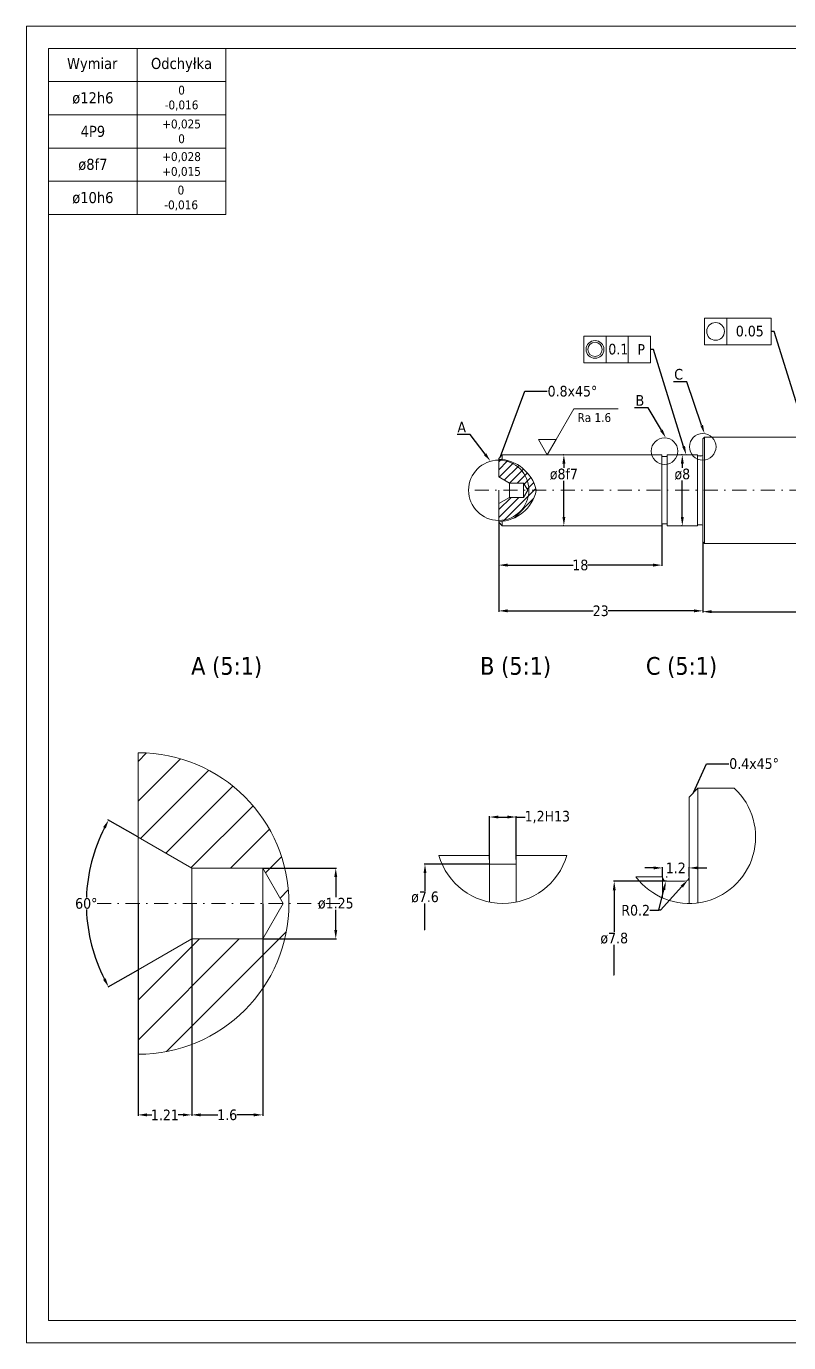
# Model space of a CAD drawing. Header units: millimetres. Extents: x 651 to 8859, y -354 to 894.
# Drawn here: x 1463.6 to 1635.5, y -354.2 to -57.2 of the extents above; entities that cross this region are included whole.
import ezdxf
from ezdxf import colors
from ezdxf.entities.mleader import LeaderData, LeaderLine
from ezdxf.math import Vec2, Vec3

# ---------------------------------------------------------------- set-up
doc = ezdxf.new("R2010")
doc.units = ezdxf.units.MM
doc.linetypes.add('DASHDOT2', pattern=[12.7, 6.35, -3.175, 0, -3.175])
doc.layers.get('0').update_dxf_attribs({"lineweight": 18})
for name, color, linetype, lineweight in [('gruba', 7, 'Continuous', 18), ('symetria', 7, 'DASHDOT2', 9), ('Widoczne (ISO)', 7, 'Continuous', 18), ('wymiarowanie', 7, 'Continuous', 9)]:
    doc.layers.add(name, color=color, linetype=linetype, lineweight=lineweight)
doc.styles.get("Standard").update_dxf_attribs({"font": 'tahoma.ttf'})
doc.dimstyles.new('Kopia nowy', dxfattribs={"dimtxt": 2.4, "dimasz": 2, "dimexe": 0.18, "dimexo": 0.0625, "dimgap": 0.09, "dimtad": 0, "dimtih": 1, "dimtoh": 1, "dimdec": 1, "dimlfac": 0.2, "dimzin": 0, "dimdsep": 46, "dimtxsty": 'Standard', "dimcen": 0.09, "dimadec": 0, "dimazin": 0, "dimtfac": 1, "dimtdec": 1, "dimtofl": 0, "dimtmove": 0, "dimatfit": 3, "dimfxl": 1, "dimtolj": 1, "dimtzin": 0, "dimarcsym": 0})
doc.dimstyles.new('nowy', dxfattribs={"dimtxt": 2.4, "dimasz": 2, "dimexe": 0.18, "dimexo": 0.0625, "dimgap": 0.09, "dimtad": 0, "dimtih": 1, "dimtoh": 1, "dimdec": 0, "dimlfac": 0.5, "dimzin": 0, "dimdsep": 46, "dimtxsty": 'Standard', "dimcen": 0.09, "dimadec": 0, "dimazin": 0, "dimtfac": 1, "dimtdec": 0, "dimtofl": 0, "dimtmove": 0, "dimatfit": 3, "dimfxl": 1, "dimtolj": 1, "dimtzin": 0, "dimarcsym": 0})

# ---------------------------------------------------------------- blocks, each defined once
blk = doc.blocks.new('*D444')
at = {"layer": 'Defpoints', "color": 0, "transparency": 16777216}
for p in [(1611.51, -153.84), (1611.51, -169.84), (1611.51, -169.84)]:
    blk.add_point(p, dxfattribs=at)
at = {"layer": 'wymiarowanie', "color": 0, "lineweight": -2, "transparency": 16777216}
for p, q in [((1611.45, -153.84), (1611.33, -153.84)), ((1611.51, -155.84), (1611.51, -156.8)), ((1611.51, -167.84), (1611.51, -159.67)), ((1611.45, -169.84), (1611.33, -169.84))]:
    blk.add_line(p, q, dxfattribs=at)
at = {"layer": 'wymiarowanie', "color": 0, "transparency": 16777216}
for points in [[(1611.17, -155.84), (1611.84, -155.84), (1611.51, -153.84)], [(1611.17, -167.84), (1611.84, -167.84), (1611.51, -169.84)]]:
    blk.add_solid(points, dxfattribs=at)
at = {"layer": 'wymiarowanie', "color": 0, "transparency": 16777216, "insert": (1611.51, -158.23), "char_height": 2.4, "attachment_point": 5}
blk.add_mtext('\\A1;ø8', dxfattribs=at)
blk = doc.blocks.new('*D449')
at = {"layer": 'Defpoints', "color": 0, "transparency": 16777216}
for p in [(1570.11, -169.04), (1616.11, -173.44), (1616.11, -189.05)]:
    blk.add_point(p, dxfattribs=at)
at = {"layer": 'wymiarowanie', "color": 0, "lineweight": -2, "transparency": 16777216}
for p, q in [((1570.11, -169.1), (1570.11, -189.23)), ((1616.11, -173.5), (1616.11, -189.23)), ((1572.11, -189.05), (1591.4, -189.05)), ((1614.11, -189.05), (1594.82, -189.05))]:
    blk.add_line(p, q, dxfattribs=at)
at = {"layer": 'wymiarowanie', "color": 0, "transparency": 16777216}
for points in [[(1572.11, -188.71), (1572.11, -189.38), (1570.11, -189.05)], [(1614.11, -188.71), (1614.11, -189.38), (1616.11, -189.05)]]:
    blk.add_solid(points, dxfattribs=at)
at = {"layer": 'wymiarowanie', "color": 0, "transparency": 16777216, "insert": (1593.11, -189.05), "char_height": 2.4, "attachment_point": 5}
blk.add_mtext('\\A1;23', dxfattribs=at)
blk = doc.blocks.new('*D450')
at = {"layer": 'Defpoints', "color": 0, "transparency": 16777216}
for p in [(1696.11, -172.24), (1616.11, -173.44), (1696.11, -189.23)]:
    blk.add_point(p, dxfattribs=at)
at = {"layer": 'wymiarowanie', "color": 0, "lineweight": -2, "transparency": 16777216}
for p, q in [((1616.11, -173.5), (1616.11, -189.41)), ((1696.11, -172.3), (1696.11, -189.41)), ((1618.11, -189.23), (1654.32, -189.23)), ((1694.11, -189.23), (1657.9, -189.23))]:
    blk.add_line(p, q, dxfattribs=at)
at = {"layer": 'wymiarowanie', "color": 0, "transparency": 16777216}
for points in [[(1618.11, -188.9), (1618.11, -189.57), (1616.11, -189.23)], [(1694.11, -188.9), (1694.11, -189.57), (1696.11, -189.23)]]:
    blk.add_solid(points, dxfattribs=at)
at = {"layer": 'wymiarowanie', "color": 0, "transparency": 16777216, "insert": (1656.11, -189.23), "char_height": 2.4, "attachment_point": 5}
blk.add_mtext('\\A1;40', dxfattribs=at)
blk = doc.blocks.new('*D451')
at = {"layer": 'Defpoints', "color": 0, "ltscale": 0.5, "transparency": 16777216}
for p in [(1584.8, -153.84), (1584.8, -169.84), (1584.8, -169.84)]:
    blk.add_point(p, dxfattribs=at)
at = {"layer": 'wymiarowanie', "color": 0, "lineweight": -2, "ltscale": 0.5, "transparency": 16777216}
for p, q in [((1584.74, -153.84), (1584.62, -153.84)), ((1584.8, -155.84), (1584.8, -156.76)), ((1584.8, -167.84), (1584.8, -159.7)), ((1584.74, -169.84), (1584.62, -169.84))]:
    blk.add_line(p, q, dxfattribs=at)
at = {"layer": 'wymiarowanie', "color": 0, "ltscale": 0.5, "transparency": 16777216}
for points in [[(1584.47, -155.84), (1585.14, -155.84), (1584.8, -153.84)], [(1584.47, -167.84), (1585.14, -167.84), (1584.8, -169.84)]]:
    blk.add_solid(points, dxfattribs=at)
at = {"layer": 'wymiarowanie', "color": 0, "ltscale": 0.5, "transparency": 16777216, "insert": (1584.8, -158.23), "char_height": 2.4, "attachment_point": 5}
blk.add_mtext('\\A1;ø8f7', dxfattribs=at)
blk = doc.blocks.new('*D452')
at = {"layer": 'Defpoints', "color": 0, "transparency": 16777216}
for p in [(1574.04, -235.56), (1568.04, -245.22), (1574.04, -245.22)]:
    blk.add_point(p, dxfattribs=at)
at = {"layer": 'wymiarowanie', "color": 0, "lineweight": -2, "transparency": 16777216}
for p, q in [((1568.04, -245.16), (1568.04, -235.38)), ((1570.04, -235.56), (1572.04, -235.56)), ((1574.04, -245.16), (1574.04, -235.38)), ((1574.04, -235.56), (1576.04, -235.56))]:
    blk.add_line(p, q, dxfattribs=at)
at = {"layer": 'wymiarowanie', "color": 0, "transparency": 16777216}
for points in [[(1570.04, -235.23), (1570.04, -235.9), (1568.04, -235.56)], [(1572.04, -235.23), (1572.04, -235.9), (1574.04, -235.56)]]:
    blk.add_solid(points, dxfattribs=at)
at = {"layer": 'wymiarowanie', "color": 0, "transparency": 16777216, "insert": (1581.07, -235.56), "char_height": 2.4, "attachment_point": 5}
blk.add_mtext('\\A1;1,2H13', dxfattribs=at)
blk = doc.blocks.new('*D453')
at = {"layer": 'Defpoints', "color": 0, "transparency": 16777216}
for p in [(1553.48, -246.22), (1568.04, -246.22), (1553.48, -261)]:
    blk.add_point(p, dxfattribs=at)
at = {"layer": 'wymiarowanie', "color": 0, "lineweight": -2, "transparency": 16777216}
for p, q in [((1567.97, -246.22), (1553.3, -246.22)), ((1553.48, -248.22), (1553.48, -252.21)), ((1553.48, -261), (1553.48, -255.07)), ((1553.42, -261), (1553.3, -261))]:
    blk.add_line(p, q, dxfattribs=at)
at = {"layer": 'wymiarowanie', "color": 0, "transparency": 16777216}
blk.add_solid([(1553.15, -248.22), (1553.81, -248.22), (1553.48, -246.22)], dxfattribs=at)
at = {"layer": 'wymiarowanie', "color": 0, "transparency": 16777216, "insert": (1553.48, -253.64), "char_height": 2.4, "attachment_point": 5}
blk.add_mtext('\\A1;ø7.6', dxfattribs=at)
blk = doc.blocks.new('_None')
blk = doc.blocks.new('*D456')
at = {"layer": 'Defpoints', "color": 0, "transparency": 16777216}
for p in [(1596.16, -250.07), (1608.04, -250.07), (1596.16, -271.26)]:
    blk.add_point(p, dxfattribs=at)
at = {"layer": 'wymiarowanie', "color": 0, "lineweight": -2, "transparency": 16777216}
for p, q in [((1607.97, -250.07), (1595.98, -250.07)), ((1596.16, -252.07), (1596.16, -261.5)), ((1596.16, -271.26), (1596.16, -264.37)), ((1596.1, -271.26), (1595.98, -271.26))]:
    blk.add_line(p, q, dxfattribs=at)
at = {"layer": 'wymiarowanie', "color": 0, "transparency": 16777216}
blk.add_solid([(1595.83, -252.07), (1596.49, -252.07), (1596.16, -250.07)], dxfattribs=at)
at = {"layer": 'wymiarowanie', "color": 0, "transparency": 16777216, "insert": (1596.16, -262.94), "char_height": 2.4, "attachment_point": 5}
blk.add_mtext('\\A1;ø7.8', dxfattribs=at)
blk = doc.blocks.new('*D457')
at = {"layer": 'Defpoints', "color": 0, "transparency": 16777216}
for p in [(1516.88, -247.07), (1516.88, -263.07), (1533.36, -263.07)]:
    blk.add_point(p, dxfattribs=at)
at = {"layer": 'wymiarowanie', "color": 0, "lineweight": -2, "transparency": 16777216}
for p, q in [((1516.95, -247.07), (1533.54, -247.07)), ((1533.36, -249.07), (1533.36, -253.63)), ((1533.36, -261.07), (1533.36, -256.5)), ((1516.95, -263.07), (1533.54, -263.07))]:
    blk.add_line(p, q, dxfattribs=at)
at = {"layer": 'wymiarowanie', "color": 0, "transparency": 16777216}
for points in [[(1533.03, -249.07), (1533.69, -249.07), (1533.36, -247.07)], [(1533.03, -261.07), (1533.69, -261.07), (1533.36, -263.07)]]:
    blk.add_solid(points, dxfattribs=at)
at = {"layer": 'wymiarowanie', "color": 0, "transparency": 16777216, "insert": (1533.36, -255.07), "char_height": 2.4, "attachment_point": 5}
blk.add_mtext('\\A1;ø1.25', dxfattribs=at)
blk = doc.blocks.new('*D458')
at = {"layer": 'Defpoints', "color": 0, "transparency": 16777216}
for p in [(1488.78, -240.08), (1477.67, -248.53), (1500.88, -247.07), (1500.88, -263.07), (1488.78, -270.05)]:
    blk.add_point(p, dxfattribs=at)
at = {"layer": 'wymiarowanie', "color": 0, "lineweight": -2, "transparency": 16777216}
for p, q in [((1488.73, -240.05), (1481.99, -236.16)), ((1488.73, -270.08), (1481.99, -273.98))]:
    blk.add_line(p, q, dxfattribs=at)
for start, end in [(153.0446, 177.9612), (182.0388, 206.9554)]:
    blk.add_arc((1514.74, -255.07), 37.64, start, end, dxfattribs=at)
at = {"layer": 'wymiarowanie', "color": 0, "transparency": 16777216}
for points in [[(1480.89, -237.84), (1481.48, -238.16), (1482.14, -236.25)], [(1481.48, -271.97), (1480.89, -272.29), (1482.14, -273.89)]]:
    blk.add_solid(points, dxfattribs=at)
at = {"layer": 'wymiarowanie', "color": 0, "transparency": 16777216, "insert": (1477.1, -255.07), "char_height": 2.4, "attachment_point": 5}
blk.add_mtext('\\A1;60°', dxfattribs=at)
blk = doc.blocks.new('*D459')
at = {"layer": 'Defpoints', "color": 0, "transparency": 16777216}
for p in [(1488.78, -255.07), (1500.88, -255.07), (1500.88, -302.77)]:
    blk.add_point(p, dxfattribs=at)
at = {"layer": 'wymiarowanie', "color": 0, "lineweight": -2, "transparency": 16777216}
for p, q in [((1488.78, -255.13), (1488.78, -302.95)), ((1500.88, -255.13), (1500.88, -302.95)), ((1490.78, -302.77), (1491.86, -302.77)), ((1498.88, -302.77), (1497.81, -302.77))]:
    blk.add_line(p, q, dxfattribs=at)
at = {"layer": 'wymiarowanie', "color": 0, "transparency": 16777216}
for points in [[(1490.78, -302.43), (1490.78, -303.1), (1488.78, -302.77)], [(1498.88, -302.43), (1498.88, -303.1), (1500.88, -302.77)]]:
    blk.add_solid(points, dxfattribs=at)
at = {"layer": 'wymiarowanie', "color": 0, "transparency": 16777216, "insert": (1494.83, -302.77), "char_height": 2.4, "attachment_point": 5}
blk.add_mtext('\\A1;1.21', dxfattribs=at)
blk = doc.blocks.new('*D460')
at = {"layer": 'Defpoints', "color": 0, "transparency": 16777216}
for p in [(1570.11, -169.04), (1606.91, -169.44), (1606.91, -178.72)]:
    blk.add_point(p, dxfattribs=at)
at = {"layer": 'wymiarowanie', "color": 0, "lineweight": -2, "transparency": 16777216}
for p, q in [((1570.11, -169.1), (1570.11, -178.9)), ((1606.91, -169.5), (1606.91, -178.9)), ((1572.11, -178.72), (1586.86, -178.72)), ((1604.91, -178.72), (1590.16, -178.72))]:
    blk.add_line(p, q, dxfattribs=at)
at = {"layer": 'wymiarowanie', "color": 0, "transparency": 16777216}
for points in [[(1572.11, -178.39), (1572.11, -179.06), (1570.11, -178.72)], [(1604.91, -178.39), (1604.91, -179.06), (1606.91, -178.72)]]:
    blk.add_solid(points, dxfattribs=at)
at = {"layer": 'wymiarowanie', "color": 0, "transparency": 16777216, "insert": (1588.51, -178.72), "char_height": 2.4, "attachment_point": 5}
blk.add_mtext('\\A1;18', dxfattribs=at)
blk = doc.blocks.new('*D461')
at = {"layer": 'Defpoints', "color": 0, "transparency": 16777216}
for p in [(1500.88, -255.07), (1516.88, -255.07), (1516.88, -302.77)]:
    blk.add_point(p, dxfattribs=at)
at = {"layer": 'wymiarowanie', "color": 0, "lineweight": -2, "transparency": 16777216}
for p, q in [((1500.88, -255.13), (1500.88, -302.95)), ((1516.88, -255.13), (1516.88, -302.95)), ((1502.88, -302.77), (1506.73, -302.77)), ((1514.88, -302.77), (1511.04, -302.77))]:
    blk.add_line(p, q, dxfattribs=at)
at = {"layer": 'wymiarowanie', "color": 0, "transparency": 16777216}
for points in [[(1502.88, -302.43), (1502.88, -303.1), (1500.88, -302.77)], [(1514.88, -302.43), (1514.88, -303.1), (1516.88, -302.77)]]:
    blk.add_solid(points, dxfattribs=at)
at = {"layer": 'wymiarowanie', "color": 0, "transparency": 16777216, "insert": (1508.88, -302.77), "char_height": 2.4, "attachment_point": 5}
blk.add_mtext('\\A1;1.6', dxfattribs=at)
blk = doc.blocks.new('*D465')
at = {"layer": 'Defpoints', "color": 0, "transparency": 16777216}
for p in [(1607.04, -249.07), (1613.04, -247.05), (1613.04, -249.07)]:
    blk.add_point(p, dxfattribs=at)
at = {"layer": 'wymiarowanie', "color": 0, "lineweight": -2, "transparency": 16777216}
for p, q in [((1605.04, -247.05), (1603.04, -247.05)), ((1607.04, -249), (1607.04, -246.87)), ((1613.04, -249), (1613.04, -246.87)), ((1615.04, -247.05), (1617.04, -247.05))]:
    blk.add_line(p, q, dxfattribs=at)
at = {"layer": 'wymiarowanie', "color": 0, "transparency": 16777216}
for points in [[(1605.04, -246.71), (1605.04, -247.38), (1607.04, -247.05)], [(1615.04, -246.71), (1615.04, -247.38), (1613.04, -247.05)]]:
    blk.add_solid(points, dxfattribs=at)
at = {"layer": 'wymiarowanie', "color": 0, "transparency": 16777216, "insert": (1610.04, -247.05), "char_height": 2.4, "attachment_point": 5}
blk.add_mtext('\\A1;1.2', dxfattribs=at)
blk = doc.blocks.new('*D466')
at = {"layer": 'Defpoints', "color": 0, "transparency": 16777216}
for p in [(1608.04, -249.07), (1607.8, -250.04)]:
    blk.add_point(p, dxfattribs=at)
at = {"layer": 'wymiarowanie', "color": 0, "lineweight": -2, "transparency": 16777216}
for p, q in [((1607.95, -249.07), (1608.13, -249.07)), ((1608.04, -249.16), (1608.04, -248.98)), ((1606.21, -256.61), (1607.33, -251.98)), ((1604.21, -256.61), (1606.21, -256.61))]:
    blk.add_line(p, q, dxfattribs=at)
at = {"layer": 'wymiarowanie', "color": 0, "transparency": 16777216}
blk.add_solid([(1607.01, -251.9), (1607.66, -252.06), (1607.8, -250.04)], dxfattribs=at)
at = {"layer": 'wymiarowanie', "color": 0, "transparency": 16777216, "insert": (1600.99, -256.61), "char_height": 2.4, "attachment_point": 5}
blk.add_mtext('\\A1;R0.2', dxfattribs=at)

msp = doc.modelspace()

# ---------------------------------------------------------------- hatches: boundary and pattern name
at = {"layer": 'wymiarowanie'}
h = msp.add_hatch(dxfattribs=at)
h.set_pattern_fill('ANSI31', color=256, scale=0.4)
h.set_pattern_definition([(45, (1263.112, -458.8357), (-0.8980256, 0.8980256), [])])
h.paths.add_polyline_path([(1570.112, -155.032), (1570.112, -158.839), (1572.532, -160.236), (1575.732, -160.236), (1576.656, -161.836), (1576.916, -161.836, 0.4142136)])
h.paths.add_polyline_path([(1576.916, -161.836), (1576.656, -161.836), (1575.732, -163.436), (1572.532, -163.436), (1570.112, -164.833), (1570.112, -168.639, 0.4142136)], flags=17)
h.paths.add_polyline_path([(1578.575, -161.927, 0.0575693), (1578.584, -161.836), (1576.916, -161.836, -0.4142136), (1570.112, -168.639), (1570.112, -168.873, 0.3476332)])
h.paths.add_polyline_path([(1570.912, -154.867), (1570.912, -155.079, -0.3801), (1576.916, -161.836), (1578.584, -161.836, 0.0573173), (1578.572, -161.745, 0.3062917)])
h.paths.add_polyline_path([(1570.912, -154.867, 0.0218657), (1570.112, -154.792), (1570.112, -155.032, -0.0294732), (1570.912, -155.079)])
h = msp.add_hatch(dxfattribs=at)
h.set_pattern_fill('ANSI31', color=256, scale=2)
h.set_pattern_definition([(45, (-46.216, -1740.0665), (-4.490128, 4.490128), [])])
h.paths.add_polyline_path([(1488.784, -221.049), (1488.784, -240.081), (1500.884, -247.066), (1516.884, -247.066), (1521.503, -255.066), (1522.802, -255.066, 0.4142136)])
h.paths.add_polyline_path([(1522.802, -255.066), (1521.503, -255.066), (1516.884, -263.066), (1500.884, -263.066), (1488.784, -270.052), (1488.784, -289.084, 0.4142136)], flags=17)

# ---------------------------------------------------------------- linework, layer by layer
for p, q in [((1616.112, -169.836), (1616.112, -150.236)), ((1606.912, -153.836), (1606.912, -154.236)), ((1608.112, -154.236), (1606.912, -154.236)), ((1606.912, -154.236), (1606.912, -169.436)), ((1608.112, -153.836), (1608.112, -154.236)), ((1608.112, -154.236), (1608.112, -169.436)), ((1614.912, -153.836), (1614.912, -153.836)), ((1614.912, -153.836), (1614.912, -153.836)), ((1614.912, -153.836), (1614.912, -169.836)), ((1615.112, -154.036), (1615.912, -154.036)), ((1615.712, -154.236), (1615.712, -154.236)), ((1616.112, -153.836), (1616.112, -153.836)), ((1616.112, -153.836), (1616.112, -173.436)), ((1572.532, -160.236), (1570.112, -158.839)), ((1572.532, -163.436), (1572.532, -160.236)), ((1572.532, -160.236), (1575.732, -160.236)), ((1575.732, -161.836), (1575.732, -160.236)), ((1575.732, -160.236), (1576.656, -161.836)), ((1575.732, -161.836), (1575.732, -163.436)), ((1575.732, -163.436), (1576.656, -161.836)), ((1572.532, -163.436), (1570.112, -164.833)), ((1575.732, -163.436), (1572.532, -163.436)), ((1608.112, -169.436), (1606.912, -169.436)), ((1606.912, -169.836), (1606.912, -169.436)), ((1608.112, -169.836), (1608.112, -169.436)), ((1615.112, -169.636), (1615.912, -169.636)), ((1500.884, -247.066), (1488.784, -240.081)), ((1568.037, -244.22), (1568.037, -246.22)), ((1574.037, -246.22), (1568.037, -246.22)), ((1568.037, -246.22), (1568.037, -254.763)), ((1574.037, -244.22), (1574.037, -246.22)), ((1574.037, -244.22), (1585.45, -244.22)), ((1574.037, -246.22), (1574.037, -254.763)), ((1500.884, -263.066), (1500.884, -247.066)), ((1500.884, -247.066), (1516.884, -247.066)), ((1516.884, -255.066), (1516.884, -247.066)), ((1516.884, -247.066), (1521.503, -255.066)), ((1601.036, -249.066), (1607.036, -249.066)), ((1607.036, -249.066), (1607.036, -249.066)), ((1607.036, -249.066), (1607.036, -249.066)), ((1607.036, -249.066), (1607.036, -253.814)), ((1613.036, -249.066), (1613.036, -249.066)), ((1613.036, -249.066), (1613.036, -255.066)), ((1608.036, -250.066), (1612.036, -250.066)), ((1611.036, -251.066), (1611.036, -251.066)), ((1516.884, -255.066), (1516.884, -263.066)), ((1516.884, -263.066), (1521.503, -255.066)), ((1500.884, -263.066), (1488.784, -270.052)), ((1516.884, -263.066), (1500.884, -263.066))]:
    msp.add_line(p, q)
for centre, radius, start, end in [((1615.112, -153.836), 0.2, 180, 270), ((1615.912, -153.836), 0.2, 270, 0), ((1615.112, -169.836), 0.2, 90, 180), ((1615.912, -169.836), 0.2, 0, 90), ((1608.036, -249.066), 1, 180, 270), ((1612.036, -249.066), 1, 270, 0)]:
    msp.add_arc(centre, radius, start, end)
at = {"layer": 'gruba'}
for p, q in [((1488.585, -77.125), (1488.585, -62.162)), ((1508.585, -62.125), (1508.585, -77.125)), ((1508.585, -69.625), (1468.585, -69.625)), ((1508.585, -77.125), (1468.585, -77.125)), ((1488.585, -77.125), (1488.585, -84.625)), ((1508.585, -84.625), (1468.585, -84.625)), ((1508.585, -84.625), (1468.585, -84.625)), ((1488.585, -92.125), (1488.585, -84.625)), ((1508.585, -92.125), (1468.585, -92.125)), ((1488.585, -92.125), (1488.585, -99.625)), ((1508.585, -99.625), (1468.585, -99.625))]:
    msp.add_line(p, q, dxfattribs=at)
at = {"layer": 'symetria', "ltscale": 0.5}
for p, q in [((1564.73, -161.836), (1801.479, -161.836)), ((1479.527, -255.066), (1534.882, -255.066))]:
    msp.add_line(p, q, dxfattribs=at)
at = {"layer": 'Widoczne (ISO)'}
for p, q in [((1488.585, -62.162), (1468.585, -62.162)), ((1508.585, -77.125), (1508.585, -99.625)), ((1616.112, -150.236), (1616.512, -149.836)), ((1616.512, -149.836), (1616.512, -161.836)), ((1616.512, -149.836), (1695.712, -149.836)), ((1570.112, -154.636), (1570.912, -153.836)), ((1606.912, -153.836), (1570.912, -153.836)), ((1570.912, -153.836), (1570.912, -154.849)), ((1608.112, -153.836), (1614.912, -153.836)), ((1570.112, -154.636), (1570.112, -158.839)), ((1570.912, -154.849), (1570.912, -154.867)), ((1570.112, -169.036), (1570.112, -161.836)), ((1616.512, -173.836), (1616.512, -161.836)), ((1570.112, -169.036), (1570.912, -169.836)), ((1570.912, -169.836), (1570.912, -168.822)), ((1606.912, -169.836), (1570.912, -169.836)), ((1608.112, -169.836), (1614.912, -169.836)), ((1616.112, -173.436), (1616.512, -173.836)), ((1616.512, -173.836), (1695.712, -173.836)), ((1488.784, -221.049), (1488.784, -279.038)), ((1615.036, -229.066), (1613.036, -231.066)), ((1613.036, -246.866), (1613.036, -231.066)), ((1615.036, -229.066), (1615.036, -254.933)), ((1615.036, -229.066), (1623.234, -229.066)), ((1613.036, -249.066), (1613.036, -238.966)), ((1568.037, -244.22), (1556.623, -244.22)), ((1488.784, -289.084), (1488.784, -270.052))]:
    msp.add_line(p, q, dxfattribs=at)
msp.add_lwpolyline([(1468.585, -62.162), (1878.585, -62.162), (1878.585, -349.162), (1468.585, -349.162)], close=True, dxfattribs=at)
at = {"layer": 'wymiarowanie'}
for p, q in [((1583.054, -150.372), (1587.054, -143.443)), ((1587.054, -143.443), (1597.054, -143.443)), ((1579.054, -150.372), (1583.054, -150.372)), ((1581.054, -153.836), (1579.054, -150.372)), ((1583.054, -150.372), (1581.054, -153.836))]:
    msp.add_line(p, q, dxfattribs=at)
for points in [[(1463.585, -57.162), (1883.585, -57.162), (1883.585, -354.162), (1463.585, -354.162)], [(1616.512, -123.004), (1621.512, -123.004), (1621.512, -129.004), (1616.512, -129.004)], [(1589.322, -127.055), (1594.322, -127.055), (1594.322, -133.055), (1589.322, -133.055)], [(1594.322, -127.055), (1599.322, -127.055), (1599.322, -133.055), (1594.322, -133.055)], [(1599.322, -127.055), (1604.322, -127.055), (1604.322, -133.055), (1599.322, -133.055)]]:
    msp.add_lwpolyline(points, close=True, dxfattribs=at)
for points in [[(1626.512, -129.004), (1621.512, -129.004), (1621.512, -123.004), (1626.512, -123.004)], [(1626.512, -123.004), (1631.512, -123.004), (1631.512, -129.004), (1626.512, -129.004)]]:
    msp.add_lwpolyline(points, dxfattribs=at)
for centre, radius in [((1619.012, -126.004), 2), ((1591.822, -130.055), 2), ((1591.822, -130.055), 1.6), ((1607.512, -153.005), 3), ((1616.112, -152.036), 3), ((1570.112, -161.836), 6.804)]:
    msp.add_circle(centre, radius, dxfattribs=at)
for centre, radius, start, end in [((1569.654, -163.972), 9.191, 14.01862, 87.14664), ((1569.952, -160.05), 8.825, 271.04086, 347.71745), ((1578.184, -161.842), 0.4, 347.71745, 14.01862), ((1488.784, -255.066), 34.018, 270, 90), ((1613.036, -240.066), 15, 216.8699, 47.16657), ((1571.037, -240.066), 15, 196.07501, 343.92499)]:
    msp.add_arc(centre, radius, start, end, dxfattribs=at)

# ---------------------------------------------------------------- texts
at = {"layer": 'gruba', "attachment_point": 5}
for s, width, heights, insert, char_height in [('\\pxqc;Wymiar', 19.72572, [7.346], (1478.448, -65.893), 2.5), ('Odchyłka', 19.99999, [0], (1498.585, -65.893), 2.5), ('0\\P-0,016', 19.99999, [0], (1498.585, -73.384), 2), ('\\A1;ø12h6', 19.99999, [0], (1478.585, -73.375), 2.5), ('4P9', 19.99999, [0], (1478.585, -80.875), 2.5), ('+0,025\\P0', 19.99999, [0], (1498.585, -80.875), 2), ('+0,028\\P+0,015', 19.99999, [0], (1498.585, -88.384), 2), ('\\A1;ø8f7', 19.99999, [0], (1478.585, -88.375), 2.5), ('\\A1;ø10h6', 19.99999, [0], (1478.585, -95.875), 2.5)]:
    msp.add_mtext_dynamic_manual_height_columns(s, width=width, gutter_width=12.5, heights=heights, dxfattribs=dict(at, insert=insert, char_height=char_height))
at = {"layer": 'Widoczne (ISO)', "insert": (1494.692, -93.103), "char_height": 2, "width": 8.00934, "attachment_point": 1}
msp.add_mtext('    0\\P-0,016', dxfattribs=at)
at = {"layer": 'wymiarowanie', "attachment_point": 1}
for s, width, insert, char_height in [('0.05', 2.97158, (1623.573, -124.714), 2.4), ('0.1', 2.97158, (1594.822, -128.79), 2.4), ('P', 2.97158, (1601.383, -128.861), 2.4), ('A (5:1)', 19.59457, (1500.749, -199.464), 4), ('B (5:1)', 19.59457, (1565.905, -199.464), 4), ('C (5:1)', 19.59457, (1603.294, -199.464), 4)]:
    msp.add_mtext_dynamic_manual_height_columns(s, width=width, gutter_width=1, heights=[0], dxfattribs=dict(at, insert=insert, char_height=char_height))
at = {"layer": 'wymiarowanie', "ltscale": 5, "insert": (1587.874, -144.433), "char_height": 2, "attachment_point": 1}
msp.add_mtext_dynamic_manual_height_columns('Ra 1.6', width=8.05775, gutter_width=1, heights=[0], dxfattribs=at)

# ---------------------------------------------------------------- dimensions: what is measured, and where the dimension line sits
at = {"layer": 'wymiarowanie', "ltscale": 0.5}
dim = msp.add_linear_dim(base=(1584.803, -169.836), p1=(1584.803, -153.836), p2=(1584.803, -169.836), angle=270, text='ø8f7', dimstyle='nowy', dxfattribs=at)
dim.commit()
dim.dimension.update_dxf_attribs({"geometry": '*D451', "text_midpoint": (1584.803, -158.232), "dimtype": 160})
at = {"layer": 'wymiarowanie'}
dim = msp.add_linear_dim(base=(1611.508, -169.836), p1=(1611.512, -153.836), p2=(1611.512, -169.836), angle=90, text='ø8', dimstyle='nowy', dxfattribs=at)
dim.commit()
dim.dimension.update_dxf_attribs({"geometry": '*D444', "text_midpoint": (1611.508, -158.232), "dimtype": 160})
for base, p2, picture, middle in [((1616.112, -189.046), (1616.112, -173.436), '*D449', (1593.112, -189.046)), ((1606.912, -178.724), (1606.912, -169.436), '*D460', (1588.512, -178.724))]:
    dim = msp.add_linear_dim(base=base, p1=(1570.112, -169.036), p2=p2, angle=180, dimstyle='nowy', dxfattribs=at)
    dim.commit()
    dim.dimension.update_dxf_attribs({"geometry": picture, "text_midpoint": middle})
for base, p1, p2, dimstyle, picture, middle in [((1696.112, -189.233), (1616.112, -173.436), (1696.112, -172.236), 'nowy', '*D450', (1656.112, -189.233)), ((1613.036, -247.046), (1607.036, -249.066), (1613.036, -249.066), 'Kopia nowy', '*D465', (1610.036, -247.046))]:
    dim = msp.add_linear_dim(base=base, p1=p1, p2=p2, dimstyle=dimstyle, dxfattribs=at)
    dim.commit()
    dim.dimension.update_dxf_attribs({"geometry": picture, "text_midpoint": middle})
dim = msp.add_linear_dim(base=(1574.037, -235.564), p1=(1568.037, -245.22), p2=(1574.037, -245.22), text='1,2H13', dimstyle='nowy', dxfattribs=at)
dim.commit()
dim.dimension.update_dxf_attribs({"geometry": '*D452', "text_midpoint": (1581.069, -235.564)})
dim = msp.add_angular_dim_2l(base=(1477.67, -248.53), line1=((1500.884, -263.066), (1488.784, -270.052)), line2=((1500.884, -247.066), (1488.784, -240.081)), dimstyle='nowy', dxfattribs=at)
dim.commit()
dim.dimension.update_dxf_attribs({"geometry": '*D458', "text_midpoint": (1477.098, -255.066)})
for base, p1, p2, text, override, picture, middle in [((1553.479, -246.22), (1553.479, -261.001), (1568.037, -246.22), 'ø7.6', {"dimdec": 1, "dimblk1": 'None', "dimsah": 1}, '*D453', (1553.479, -253.636)), ((1596.159, -250.066), (1596.159, -271.258), (1608.036, -250.066), 'ø7.8', {"dimblk1": 'None', "dimsah": 1}, '*D456', (1596.159, -262.936))]:
    dim = msp.add_linear_dim(base=base, p1=p1, p2=p2, angle=90, text=text, dimstyle='nowy', override=override, dxfattribs=at)
    dim.commit()
    dim.dimension.update_dxf_attribs({"geometry": picture, "text_midpoint": middle, "dimtype": 160})
dim = msp.add_linear_dim(base=(1533.36, -263.066), p1=(1516.884, -247.066), p2=(1516.884, -263.066), angle=90, text='ø1.25', dimstyle='nowy', dxfattribs=at)
dim.commit()
dim.dimension.update_dxf_attribs({"geometry": '*D457', "text_midpoint": (1533.36, -255.066)})
dim = msp.add_radius_dim(center=(1608.036, -249.066), mpoint=(1607.801, -250.039), dimstyle='Kopia nowy', dxfattribs=at)
dim.commit()
dim.dimension.update_dxf_attribs({"geometry": '*D466', "text_midpoint": (1600.993, -256.615), "dimtype": 164})
for base, p1, p2, text, picture, middle in [((1500.884, -302.767), (1488.784, -255.066), (1500.884, -255.066), '1.21', '*D459', (1494.834, -302.767)), ((1516.884, -302.767), (1500.884, -255.066), (1516.884, -255.066), '1.6', '*D461', (1508.884, -302.767))]:
    dim = msp.add_linear_dim(base=base, p1=p1, p2=p2, text=text, dimstyle='nowy', override={"dimdec": 1}, dxfattribs=at)
    dim.commit()
    dim.dimension.update_dxf_attribs({"geometry": picture, "text_midpoint": middle})

# ---------------------------------------------------------------- leaders
ml = msp.add_multileader_mtext('Standard', dxfattribs=at)
ml.set_content('.', color=256)
ml.set_leader_properties()
ml.build(insert=Vec2(0, 0))
ml.multileader.update_dxf_attribs({"text_right_attachment_type": 6, "dogleg_length": 0.36, "arrow_head_size": 2})
ctx = ml.context
ctx.base_point, ctx.char_height, ctx.arrow_head_size, ctx.landing_gap_size, ctx.plane_origin = Vec3(1631.332, -126.004), 0.0001, 2, 0.18, Vec3(1615.649, -138.002)
ctx.right_attachment, ctx.text_align_type = 6, 2
notes = []
notes.append((ctx, [(1, (1, 1, 0), (1632.232, -126.004), (-1, 0), 0.54, [(0, [(1639.634, -149.836)], 0, [])])]))
ctx.mtext.insert, ctx.mtext.alignment, ctx.mtext.flow_direction = Vec3(1631.512, -126.004), 3, 5
ml = msp.add_multileader_mtext('Standard', dxfattribs=at)
ml.set_content('.', color=256)
ml.set_leader_properties()
ml.build(insert=Vec2(0, 0))
ml.multileader.update_dxf_attribs({"text_right_attachment_type": 6, "dogleg_length": 0.36, "arrow_head_size": 2})
ctx = ml.context
ctx.base_point, ctx.char_height, ctx.arrow_head_size, ctx.landing_gap_size, ctx.plane_origin = Vec3(1604.142, -130.055), 0.0001, 2, 0.18, Vec3(1588.459, -142.052)
ctx.right_attachment, ctx.text_align_type = 6, 2
notes.append((ctx, [(1, (1, 1, 0), (1605.042, -130.055), (-1, 0), 0.54, [(0, [(1612.401, -153.836)], 0, [])])]))
ctx.mtext.insert, ctx.mtext.alignment, ctx.mtext.flow_direction = Vec3(1604.322, -130.055), 3, 5
ml = msp.add_multileader_mtext('Standard', dxfattribs=at)
ml.set_content('C', color=256)
ml.set_leader_properties()
ml.build(insert=Vec2(0, 0))
ml.multileader.update_dxf_attribs({"text_right_attachment_type": 6, "dogleg_length": 0.36, "arrow_head_size": 2})
ctx = ml.context
ctx.base_point, ctx.char_height, ctx.arrow_head_size, ctx.landing_gap_size, ctx.plane_origin = Vec3(1609.654, -135.689), 2.4, 2, 0.18, Vec3(1616.512, -149.063)
ctx.right_attachment, ctx.text_align_type = 6, 2
notes.append((ctx, [(1, (1, 1, 0), (1612.555, -137.348), (-1, 0), 0.72, [(0, [(1616.512, -149.063)], 0, [])])]))
ctx.mtext.insert, ctx.mtext.alignment, ctx.mtext.flow_direction = Vec3(1611.655, -134.468), 3, 5
at = {"layer": 'wymiarowanie', "ltscale": 2.4}
ml = msp.add_multileader_mtext('Standard', dxfattribs=at)
ml.set_content('0.8x45° ', color=256)
ml.set_leader_properties()
ml.set_arrow_properties(name='NONE')
ml.build(insert=Vec2(0, 0))
ml.multileader.update_dxf_attribs({"text_right_attachment_type": 6, "dogleg_length": 0.36, "arrow_head_size": 0.18})
ctx = ml.context
ctx.base_point, ctx.char_height, ctx.arrow_head_size, ctx.landing_gap_size, ctx.plane_origin = Vec3(1581.047, -139.507), 2.4, 0.18, 0.09, Vec3(1594.109, -148.969)
ctx.right_attachment = 6
notes.append((ctx, [(0, (1, 1, 0), (1576.001, -139.507), (1, 0), 5.046, [(0, [(1570.512, -154.236)], 0, [])])]))
ctx.mtext.insert, ctx.mtext.flow_direction = Vec3(1581.137, -138.279), 5
at = {"layer": 'wymiarowanie'}
ml = msp.add_multileader_mtext('Standard', dxfattribs=at)
ml.set_content('B', color=256)
ml.set_leader_properties()
ml.build(insert=Vec2(0, 0))
ml.multileader.update_dxf_attribs({"text_right_attachment_type": 6, "dogleg_length": 0.36, "arrow_head_size": 2})
ctx = ml.context
ctx.base_point, ctx.char_height, ctx.arrow_head_size, ctx.landing_gap_size, ctx.plane_origin = Vec3(1601.111, -141.562), 2.4, 2, 0.18, Vec3(1607.801, -150.019)
ctx.right_attachment, ctx.text_align_type = 6, 2
notes.append((ctx, [(1, (1, 1, 0), (1603.818, -143.242), (-1, 0), 0.72, [(0, [(1607.801, -150.019)], 0, [])])]))
ctx.mtext.insert, ctx.mtext.alignment, ctx.mtext.flow_direction = Vec3(1602.918, -140.362), 3, 5
ml = msp.add_multileader_mtext('Standard', dxfattribs=at)
ml.set_content('A', color=256)
ml.set_leader_properties()
ml.build(insert=Vec2(0, 0))
ml.multileader.update_dxf_attribs({"text_right_attachment_type": 6, "dogleg_length": 0.36, "arrow_head_size": 2})
ctx = ml.context
ctx.base_point, ctx.char_height, ctx.arrow_head_size, ctx.landing_gap_size, ctx.plane_origin = Vec3(1560.561, -147.591), 2.4, 2, 0.18, Vec3(1568.256, -155.29)
ctx.right_attachment, ctx.text_align_type = 6, 2
notes.append((ctx, [(1, (1, 1, 0), (1563.636, -149.271), (-1, 0), 0.72, [(0, [(1568.256, -155.29)], 0, [])])]))
ctx.mtext.insert, ctx.mtext.alignment, ctx.mtext.flow_direction = Vec3(1562.736, -146.391), 3, 5
at = {"layer": 'wymiarowanie', "ltscale": 2.4}
ml = msp.add_multileader_mtext('Standard', dxfattribs=at)
ml.set_content('0.4x45° ', color=256)
ml.set_leader_properties()
ml.set_arrow_properties(name='NONE')
ml.build(insert=Vec2(0, 0))
ml.multileader.update_dxf_attribs({"text_right_attachment_type": 6, "dogleg_length": 0.36, "arrow_head_size": 0.18})
ctx = ml.context
ctx.base_point, ctx.char_height, ctx.arrow_head_size, ctx.landing_gap_size, ctx.plane_origin = Vec3(1622.002, -223.526), 2.4, 0.18, 0.09, Vec3(1614.036, -230.066)
ctx.right_attachment = 6
notes.append((ctx, [(0, (1, 1, 0), (1616.957, -223.526), (1, 0), 5.046, [(0, [(1614.036, -230.066)], 0, [])])]))
ctx.mtext.insert, ctx.mtext.flow_direction = Vec3(1622.092, -222.301), 5
ml = msp.add_multileader_mtext('Standard', dxfattribs=at)
ml.set_content('', color=256)
ml.set_leader_properties()
ml.build(insert=Vec2(0, 0))
ml.multileader.update_dxf_attribs({"text_right_attachment_type": 6, "dogleg_length": 0.36, "arrow_head_size": 2})
ctx = ml.context
ctx.base_point, ctx.char_height, ctx.arrow_head_size, ctx.landing_gap_size, ctx.plane_origin = Vec3(1606.035, -256.525), 0.18, 2, 0.09, Vec3(1612.743, -249.774)
ctx.right_attachment, ctx.text_align_type = 6, 2
notes.append((ctx, [(0, (1, 1, 0), (1606.575, -256.615), (-1, 0), 0.36, [(0, [(1612.743, -249.774)], 0, [])])]))
ctx.mtext.insert, ctx.mtext.alignment, ctx.mtext.flow_direction = Vec3(1606.125, -256.435), 3, 5
for ctx, leaders in notes:
    for number, flags, end, landing, length, lines in leaders:
        leader = LeaderData()
        leader.index, (leader.has_last_leader_line, leader.has_dogleg_vector, leader.attachment_direction) = number, flags
        leader.last_leader_point, leader.dogleg_vector, leader.dogleg_length = Vec3(end), Vec3(landing), length
        for number, points, colour, breaks in lines:
            line = LeaderLine()
            line.index, line.vertices, line.color, line.breaks = number, Vec3.list(points), colors.encode_raw_color(colour), breaks
            leader.lines.append(line)
        ctx.leaders.append(leader)

doc.saveas('drawing.dxf')
